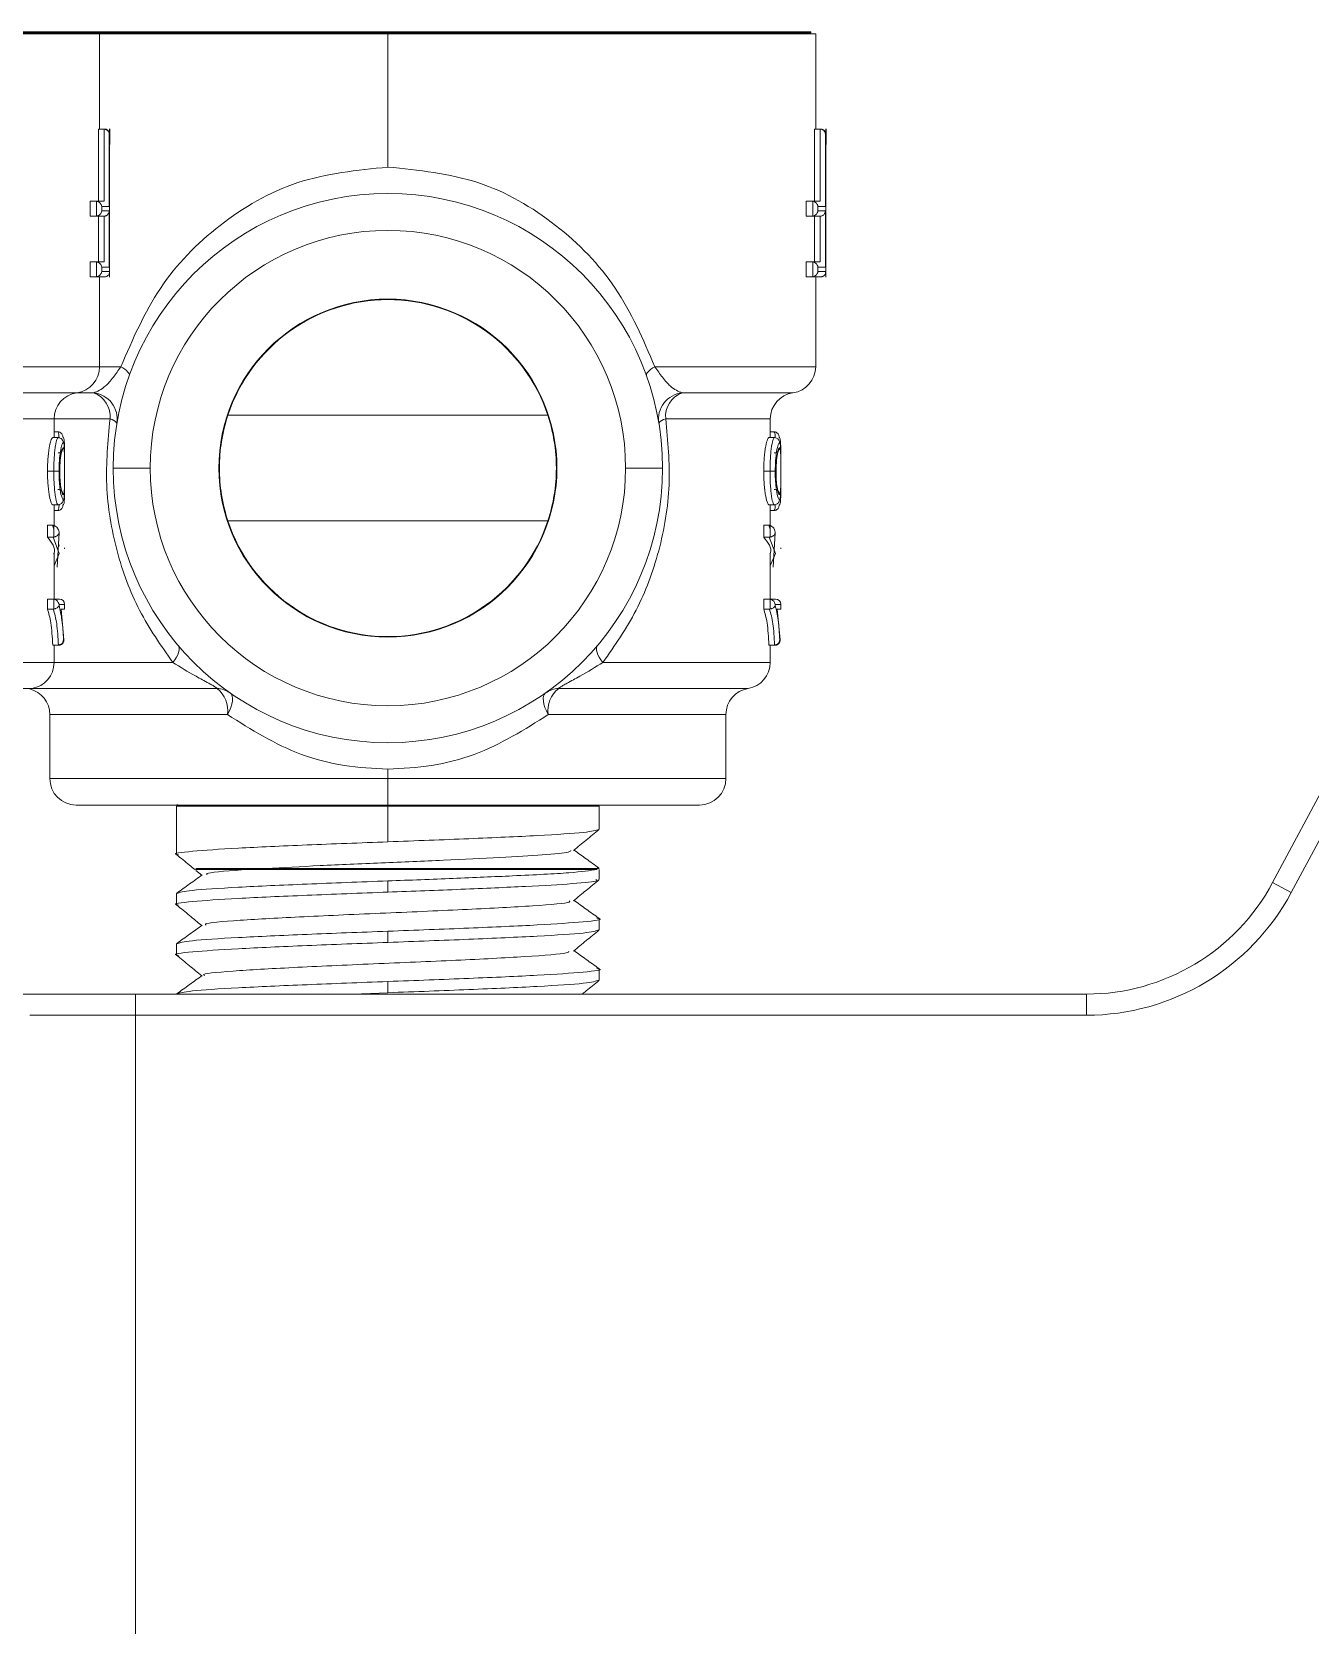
# Model space of a CAD drawing. Header units: centimetres. Extents: x -13594 to 4017, y -3206 to 1780.
# Drawn here: x 1032.8 to 1074.8, y -2900.1 to -2847.7 of the extents above; entities that cross this region are included whole.
import ezdxf

# ---------------------------------------------------------------- set-up
doc = ezdxf.new("R2010")
doc.units = ezdxf.units.CM

msp = doc.modelspace()

# ---------------------------------------------------------------- linework, layer by layer
at = {"color": 7, "linetype": 'Continuous', "lineweight": 0}
for p, q in [((1020.985, -2847.753), (1035.048, -2847.753)), ((1034.888, -2847.684), (1027.937, -2847.684)), ((1027.937, -2847.719), (1034.888, -2847.719)), ((1033.694, -2847.719), (1033.694, -2847.753)), ((1037.576, -2847.684), (1034.888, -2847.684)), ((1034.888, -2847.684), (1034.888, -2847.719)), ((1034.888, -2847.719), (1037.576, -2847.719)), ((1035.048, -2850.878), (1035.048, -2847.753)), ((1035.048, -2847.753), (1044.528, -2847.753)), ((1037.576, -2847.684), (1037.576, -2847.719)), ((1051.479, -2847.684), (1037.576, -2847.684)), ((1037.576, -2847.719), (1051.479, -2847.719)), ((1044.528, -2847.753), (1044.528, -2847.719)), ((1044.528, -2847.753), (1044.528, -2852.129)), ((1044.528, -2847.753), (1058.591, -2847.753)), ((1051.479, -2847.684), (1051.479, -2847.719)), ((1058.431, -2847.684), (1051.479, -2847.684)), ((1051.479, -2847.719), (1058.431, -2847.719)), ((1055.362, -2847.753), (1055.362, -2847.719)), ((1058.431, -2847.684), (1058.431, -2847.719)), ((1058.591, -2850.878), (1058.591, -2847.753)), ((1035.013, -2850.878), (1035.013, -2853.247)), ((1035.187, -2850.878), (1035.013, -2850.878)), ((1035.187, -2850.878), (1035.211, -2850.878)), ((1035.198, -2853.247), (1035.198, -2850.879)), ((1035.216, -2850.878), (1035.22, -2850.878)), ((1035.377, -2855.744), (1035.377, -2850.874)), ((1035.389, -2851.382), (1035.389, -2850.874)), ((1058.556, -2850.878), (1058.556, -2853.247)), ((1058.73, -2850.878), (1058.556, -2850.878)), ((1058.73, -2850.878), (1058.754, -2850.878)), ((1058.741, -2853.247), (1058.741, -2850.879)), ((1058.758, -2850.878), (1058.762, -2850.878)), ((1058.919, -2855.744), (1058.919, -2850.874)), ((1058.932, -2851.382), (1058.932, -2850.874)), ((1035.371, -2851.052), (1035.371, -2853.42)), ((1035.376, -2851.052), (1035.371, -2851.052)), ((1035.376, -2855.566), (1035.376, -2851.052)), ((1058.914, -2851.052), (1058.914, -2853.42)), ((1058.919, -2851.052), (1058.914, -2851.052)), ((1058.919, -2855.566), (1058.919, -2851.052)), ((1034.74, -2853.247), (1034.74, -2853.745)), ((1034.917, -2853.247), (1034.74, -2853.247)), ((1034.917, -2853.247), (1035.187, -2853.247)), ((1034.953, -2853.742), (1034.953, -2853.25)), ((1035.123, -2853.42), (1035.123, -2853.572)), ((1035.371, -2853.42), (1035.123, -2853.42)), ((1035.123, -2853.572), (1035.371, -2853.572)), ((1035.371, -2853.572), (1035.371, -2855.415)), ((1058.283, -2853.247), (1058.283, -2853.745)), ((1058.46, -2853.247), (1058.283, -2853.247)), ((1058.46, -2853.247), (1058.73, -2853.247)), ((1058.495, -2853.742), (1058.495, -2853.25)), ((1058.666, -2853.42), (1058.666, -2853.572)), ((1058.914, -2853.42), (1058.666, -2853.42)), ((1058.666, -2853.572), (1058.914, -2853.572)), ((1058.914, -2853.572), (1058.914, -2855.415)), ((1034.917, -2853.745), (1034.74, -2853.745)), ((1035.187, -2853.745), (1034.917, -2853.745)), ((1035.013, -2853.745), (1035.013, -2855.241)), ((1035.198, -2855.242), (1035.198, -2853.745)), ((1058.46, -2853.745), (1058.283, -2853.745)), ((1058.73, -2853.745), (1058.46, -2853.745)), ((1058.556, -2853.745), (1058.556, -2855.241)), ((1058.741, -2855.242), (1058.741, -2853.745)), ((1034.74, -2855.241), (1034.74, -2855.74)), ((1034.917, -2855.241), (1034.74, -2855.241)), ((1034.917, -2855.241), (1035.187, -2855.241)), ((1034.953, -2855.736), (1034.953, -2855.245)), ((1035.123, -2855.415), (1035.123, -2855.566)), ((1035.371, -2855.415), (1035.123, -2855.415)), ((1035.123, -2855.566), (1035.376, -2855.566)), ((1058.283, -2855.241), (1058.283, -2855.74)), ((1058.46, -2855.241), (1058.283, -2855.241)), ((1058.46, -2855.241), (1058.73, -2855.241)), ((1058.495, -2855.736), (1058.495, -2855.245)), ((1058.914, -2855.415), (1058.666, -2855.415)), ((1058.666, -2855.415), (1058.666, -2855.566)), ((1058.666, -2855.566), (1058.919, -2855.566)), ((1034.917, -2855.74), (1034.74, -2855.74)), ((1035.211, -2855.74), (1034.917, -2855.74)), ((1035.048, -2858.691), (1035.048, -2855.74)), ((1035.21, -2855.744), (1035.21, -2855.74)), ((1058.46, -2855.74), (1058.283, -2855.74)), ((1058.754, -2855.74), (1058.46, -2855.74)), ((1058.591, -2858.691), (1058.591, -2855.74)), ((1058.752, -2855.744), (1058.752, -2855.74)), ((1044.528, -2856.486), (1044.528, -2856.469)), ((1029.761, -2858.691), (1035.048, -2858.691)), ((1035.048, -2858.691), (1035.752, -2858.691)), ((1053.304, -2858.691), (1058.591, -2858.691)), ((1030.661, -2859.551), (1034.302, -2859.551)), ((1034.302, -2859.551), (1034.852, -2859.551)), ((1054.203, -2859.551), (1057.844, -2859.551)), ((1033.555, -2860.41), (1030.118, -2860.41)), ((1033.555, -2861.021), (1033.555, -2860.41)), ((1035.395, -2860.41), (1033.555, -2860.41)), ((1049.787, -2860.289), (1039.269, -2860.289)), ((1057.098, -2860.41), (1053.661, -2860.41)), ((1057.098, -2861.021), (1057.098, -2860.41)), ((1033.673, -2860.832), (1033.555, -2860.832)), ((1057.215, -2860.832), (1057.098, -2860.832)), ((1033.686, -2861.021), (1033.512, -2861.021)), ((1057.228, -2861.021), (1057.054, -2861.021)), ((1033.902, -2862.283), (1033.902, -2861.913)), ((1057.445, -2862.283), (1057.445, -2861.913)), ((1033.547, -2862.131), (1033.339, -2862.131)), ((1033.902, -2862.19), (1033.902, -2862.444)), ((1036.715, -2862.025), (1035.5, -2862.025)), ((1052.341, -2862.025), (1053.556, -2862.025)), ((1057.089, -2862.131), (1056.882, -2862.131)), ((1057.445, -2862.19), (1057.445, -2862.444)), ((1033.684, -2863.231), (1033.51, -2863.231)), ((1033.555, -2863.913), (1033.555, -2863.231)), ((1033.674, -2863.42), (1033.555, -2863.42)), ((1057.227, -2863.231), (1057.053, -2863.231)), ((1057.098, -2863.913), (1057.098, -2863.231)), ((1057.217, -2863.42), (1057.098, -2863.42)), ((1033.339, -2864.294), (1033.339, -2863.906)), ((1033.508, -2863.906), (1033.339, -2863.906)), ((1033.508, -2863.906), (1033.547, -2864.03)), ((1033.547, -2864.292), (1033.547, -2863.91)), ((1039.269, -2863.761), (1049.787, -2863.761)), ((1056.882, -2864.294), (1056.882, -2863.906)), ((1057.051, -2863.906), (1056.882, -2863.906)), ((1057.051, -2863.906), (1057.089, -2864.03)), ((1057.089, -2864.292), (1057.089, -2863.91)), ((1033.523, -2864.294), (1033.339, -2864.294)), ((1033.728, -2864.829), (1033.523, -2864.294)), ((1033.718, -2864.157), (1033.653, -2865.287)), ((1033.697, -2864.511), (1033.721, -2864.588)), ((1033.718, -2864.127), (1033.718, -2864.157)), ((1057.066, -2864.294), (1056.882, -2864.294)), ((1057.271, -2864.829), (1057.066, -2864.294)), ((1057.261, -2864.157), (1057.195, -2865.287)), ((1057.261, -2864.127), (1057.261, -2864.157)), ((1033.555, -2865.234), (1033.728, -2864.829)), ((1033.555, -2866.331), (1033.555, -2864.858)), ((1033.902, -2864.679), (1033.902, -2864.649)), ((1057.098, -2865.234), (1057.271, -2864.829)), ((1057.098, -2866.331), (1057.098, -2864.858)), ((1057.445, -2864.679), (1057.445, -2864.649)), ((1033.339, -2866.658), (1033.339, -2866.331)), ((1033.516, -2866.331), (1033.339, -2866.331)), ((1033.528, -2866.658), (1033.339, -2866.658)), ((1033.516, -2866.331), (1033.729, -2866.331)), ((1033.547, -2866.657), (1033.547, -2866.333)), ((1033.718, -2866.504), (1033.718, -2866.546)), ((1033.902, -2866.504), (1033.718, -2866.504)), ((1033.878, -2867.672), (1033.785, -2866.662)), ((1033.785, -2866.662), (1033.902, -2866.662)), ((1033.902, -2866.662), (1033.902, -2866.504)), ((1056.882, -2866.658), (1056.882, -2866.331)), ((1057.058, -2866.331), (1056.882, -2866.331)), ((1057.071, -2866.658), (1056.882, -2866.658)), ((1057.058, -2866.331), (1057.271, -2866.331)), ((1057.089, -2866.657), (1057.089, -2866.333)), ((1057.261, -2866.504), (1057.261, -2866.546)), ((1057.445, -2866.504), (1057.261, -2866.504)), ((1057.421, -2867.672), (1057.328, -2866.662)), ((1057.328, -2866.662), (1057.445, -2866.662)), ((1057.445, -2866.662), (1057.445, -2866.504)), ((1033.866, -2867.672), (1033.878, -2867.672)), ((1044.528, -2867.581), (1044.528, -2867.563)), ((1057.408, -2867.672), (1057.421, -2867.672)), ((1033.685, -2867.846), (1033.511, -2867.846)), ((1033.555, -2868.414), (1033.555, -2867.846)), ((1033.719, -2867.846), (1033.685, -2867.846)), ((1057.228, -2867.846), (1057.053, -2867.846)), ((1057.098, -2868.414), (1057.098, -2867.846)), ((1057.262, -2867.846), (1057.228, -2867.846)), ((1028.054, -2868.414), (1033.555, -2868.414)), ((1033.555, -2868.414), (1037.459, -2868.414)), ((1051.597, -2868.414), (1057.098, -2868.414)), ((1026.601, -2869.271), (1032.826, -2869.271)), ((1032.826, -2869.271), (1038.912, -2869.271)), ((1050.143, -2869.271), (1056.369, -2869.271)), ((1033.416, -2870.128), (1033.416, -2872.234)), ((1039.258, -2870.128), (1033.416, -2870.128)), ((1055.639, -2870.128), (1049.797, -2870.128)), ((1055.639, -2872.234), (1055.639, -2870.128)), ((1044.528, -2871.921), (1044.528, -2872.234)), ((1033.416, -2872.234), (1044.528, -2872.234)), ((1044.528, -2873.102), (1044.528, -2872.234)), ((1044.528, -2872.234), (1055.639, -2872.234)), ((1073.611, -2875.652), (1075.504, -2872.117)), ((1044.528, -2873.102), (1034.284, -2873.102)), ((1037.583, -2873.136), (1037.583, -2874.357)), ((1037.583, -2873.136), (1044.528, -2873.136)), ((1037.59, -2873.083), (1037.655, -2873.136)), ((1054.771, -2873.102), (1044.528, -2873.102)), ((1044.528, -2873.136), (1044.528, -2874.312)), ((1044.528, -2873.136), (1051.473, -2873.136)), ((1051.473, -2873.899), (1051.473, -2873.136)), ((1075.554, -2873.496), (1074.223, -2875.98)), ((1037.583, -2874.357), (1037.583, -2874.725)), ((1038.219, -2875.252), (1038.409, -2875.409)), ((1044.528, -2875.597), (1044.528, -2875.965)), ((1051.407, -2875.17), (1051.473, -2875.185)), ((1051.473, -2875.552), (1051.473, -2875.22)), ((1037.583, -2876.011), (1037.583, -2876.379)), ((1074.223, -2875.98), (1073.611, -2875.652)), ((1051.473, -2877.206), (1051.473, -2876.838)), ((1037.583, -2877.664), (1037.583, -2878.032)), ((1044.528, -2877.251), (1044.528, -2877.619)), ((1051.473, -2878.859), (1051.473, -2878.491)), ((1044.528, -2878.904), (1044.528, -2879.272)), ((1032.062, -2879.317), (1036.229, -2879.317)), ((1036.229, -2880.012), (1036.229, -2879.317)), ((1036.229, -2879.317), (1067.489, -2879.317)), ((1043.375, -2879.317), (1044.528, -2879.272)), ((1067.489, -2880.012), (1067.489, -2879.317)), ((1036.229, -2880.012), (1032.756, -2880.012)), ((1036.229, -2880.012), (1036.229, -2905.567)), ((1067.489, -2880.012), (1036.229, -2880.012))]:
    msp.add_line(p, q, dxfattribs=at)
at = {"color": 7, "linetype": 'Continuous', "lineweight": 0, "flags": 128}
for points in [[(1035.752, -2858.691), (1035.82, -2858.734), (1035.881, -2858.776), (1035.932, -2858.816), (1035.973, -2858.855), (1036.003, -2858.892), (1036.022, -2858.926), (1036.031, -2858.957), (1036.027, -2858.984)], [(1053.304, -2858.691), (1053.235, -2858.734), (1053.175, -2858.776), (1053.124, -2858.816), (1053.083, -2858.855), (1053.053, -2858.892), (1053.033, -2858.926), (1053.025, -2858.957), (1053.028, -2858.984)], [(1037.459, -2868.414), (1037.524, -2868.327), (1037.579, -2868.241), (1037.622, -2868.159), (1037.651, -2868.083), (1037.667, -2868.012), (1037.67, -2867.95), (1037.658, -2867.897), (1037.633, -2867.854)], [(1051.422, -2867.854), (1051.397, -2867.897), (1051.386, -2867.95), (1051.388, -2868.012), (1051.404, -2868.083), (1051.434, -2868.159), (1051.477, -2868.241), (1051.531, -2868.327), (1051.597, -2868.414)], [(1039.345, -2869.417), (1039.385, -2869.459), (1039.41, -2869.518), (1039.421, -2869.593), (1039.417, -2869.682), (1039.398, -2869.783), (1039.365, -2869.893), (1039.318, -2870.009), (1039.258, -2870.128)], [(1049.711, -2869.417), (1049.671, -2869.459), (1049.645, -2869.518), (1049.635, -2869.593), (1049.639, -2869.682), (1049.658, -2869.783), (1049.691, -2869.893), (1049.738, -2870.009), (1049.797, -2870.128)]]:
    msp.add_lwpolyline(points, dxfattribs=at)
at = {"color": 7, "linetype": 'Continuous', "lineweight": 0}
for centre, radius, start, end in [((1044.528, -2862.025), 9.028, 0, 180), ((1044.528, -2862.025), 7.813, 0, 180), ((1044.528, -2862.025), 5.556, 0, 180), ((1044.528, -2862.025), 5.538, 18.2691, 161.7309), ((1034.18, -2858.691), 0.868, 278.0478, 0), ((1057.723, -2858.691), 0.868, 278.0478, 0), ((1034.423, -2860.41), 0.868, 98.0478, 180), ((1034.765, -2860.413), 0.866, 350.7563, 84.24), ((1034.575, -2860.327), 0.824, 354.1909, 70.3183), ((1054.29, -2860.413), 0.866, 95.76, 189.2437), ((1054.481, -2860.327), 0.824, 109.6817, 185.8091), ((1057.966, -2860.41), 0.868, 98.0478, 180), ((1035.361, -2860.716), 0.307, 32.1942, 83.6021), ((1044.528, -2862.025), 5.538, 161.7309, 180), ((1044.528, -2862.025), 5.538, 0, 18.2691), ((1053.695, -2860.716), 0.307, 96.3979, 147.8058), ((1044.528, -2862.025), 9.028, 180, 0), ((1044.528, -2862.025), 7.813, 180, 0), ((1044.528, -2862.025), 5.556, 180, 0), ((1044.528, -2862.025), 5.538, 180, 198.2691), ((1044.528, -2862.025), 5.538, 341.7309, 0), ((1044.528, -2862.025), 5.538, 198.2691, 341.7309), ((1033.729, -2866.504), 0.174, 0, 90), ((1057.271, -2866.504), 0.174, 0, 90), ((1032.687, -2868.414), 0.868, 279.2069, 0), ((1056.23, -2868.414), 0.868, 279.2069, 0), ((1032.548, -2870.128), 0.868, 0, 76.1135), ((1038.879, -2870.084), 0.813, 55.0364, 87.6276), ((1038.352, -2869.995), 0.916, 351.6743, 52.2805), ((1050.177, -2870.084), 0.813, 92.3724, 124.9636), ((1050.704, -2869.995), 0.916, 127.7195, 188.3257), ((1056.508, -2870.128), 0.868, 99.2069, 180), ((1034.284, -2872.234), 0.868, 180, 270), ((1054.771, -2872.234), 0.868, 270, 0), ((1067.489, -2872.373), 6.945, 270, 331.8214), ((1067.489, -2872.373), 7.639, 270, 331.8214)]:
    msp.add_arc(centre, radius, start, end, dxfattribs=at)
for points, knots in [([(1035.198, -2850.879), (1035.196, -2850.879), (1035.192, -2850.879), (1035.189, -2850.878), (1035.187, -2850.878)], [0, 0, 0, 0, 0.56, 1, 1, 1, 1]), ([(1035.198, -2850.879), (1035.209, -2850.88), (1035.233, -2850.883), (1035.268, -2850.897), (1035.3, -2850.917), (1035.331, -2850.947), (1035.361, -2850.992), (1035.368, -2851.03), (1035.371, -2851.052)], [0, 0, 0, 0, 0.107543, 0.224836, 0.35505, 0.500546, 0.703894, 1, 1, 1, 1]), ([(1035.211, -2850.878), (1035.223, -2850.879), (1035.248, -2850.881), (1035.283, -2850.894), (1035.316, -2850.913), (1035.346, -2850.943), (1035.372, -2850.99), (1035.375, -2851.029), (1035.376, -2851.052)], [0, 0, 0, 0, 0.108647, 0.225996, 0.355811, 0.50089, 0.703874, 1, 1, 1, 1]), ([(1058.741, -2850.879), (1058.739, -2850.879), (1058.735, -2850.879), (1058.731, -2850.878), (1058.73, -2850.878)], [0, 0, 0, 0, 0.56, 1, 1, 1, 1]), ([(1058.741, -2850.879), (1058.752, -2850.88), (1058.776, -2850.883), (1058.81, -2850.897), (1058.843, -2850.917), (1058.874, -2850.947), (1058.904, -2850.992), (1058.91, -2851.03), (1058.914, -2851.052)], [0, 0, 0, 0, 0.107543, 0.224836, 0.35505, 0.500546, 0.703894, 1, 1, 1, 1]), ([(1058.754, -2850.878), (1058.766, -2850.879), (1058.79, -2850.881), (1058.826, -2850.894), (1058.858, -2850.913), (1058.888, -2850.943), (1058.915, -2850.99), (1058.918, -2851.029), (1058.919, -2851.052)], [0, 0, 0, 0, 0.108647, 0.225996, 0.355811, 0.50089, 0.703874, 1, 1, 1, 1]), ([(1035.752, -2858.691), (1036.137, -2857.799), (1036.908, -2856.012), (1038.917, -2853.959), (1041.486, -2852.441), (1043.515, -2852.233), (1044.528, -2852.129)], [0, 0, 0, 0, 0.249988, 0.500272, 0.750508, 1, 1, 1, 1]), ([(1044.528, -2852.129), (1045.54, -2852.232), (1047.568, -2852.44), (1050.135, -2853.957), (1052.145, -2856.009), (1052.918, -2857.796), (1053.304, -2858.691)], [0, 0, 0, 0, 0.249286, 0.499382, 0.749414, 1, 1, 1, 1]), ([(1034.953, -2853.25), (1034.946, -2853.249), (1034.934, -2853.247), (1034.922, -2853.247), (1034.917, -2853.247)], [0, 0, 0, 0, 0.559999, 1, 1, 1, 1]), ([(1035.123, -2853.42), (1035.117, -2853.4), (1035.106, -2853.365), (1035.07, -2853.314), (1035.028, -2853.28), (1034.985, -2853.258), (1034.963, -2853.253), (1034.953, -2853.25)], [0, 0, 0, 0, 0.295371, 0.499597, 0.774806, 0.892854, 1, 1, 1, 1]), ([(1035.123, -2853.572), (1035.117, -2853.593), (1035.107, -2853.628), (1035.07, -2853.678), (1035.028, -2853.713), (1034.985, -2853.734), (1034.963, -2853.739), (1034.953, -2853.742)], [0, 0, 0, 0, 0.295457, 0.499599, 0.775107, 0.893066, 1, 1, 1, 1]), ([(1035.187, -2853.247), (1035.189, -2853.247), (1035.193, -2853.247), (1035.196, -2853.247), (1035.198, -2853.247)], [0, 0, 0, 0, 0.56, 1, 1, 1, 1]), ([(1035.371, -2853.572), (1035.368, -2853.594), (1035.361, -2853.632), (1035.331, -2853.677), (1035.3, -2853.707), (1035.268, -2853.727), (1035.233, -2853.741), (1035.209, -2853.744), (1035.198, -2853.745)], [0, 0, 0, 0, 0.295986, 0.499482, 0.644676, 0.774811, 0.892205, 1, 1, 1, 1]), ([(1058.495, -2853.25), (1058.489, -2853.249), (1058.477, -2853.247), (1058.465, -2853.247), (1058.46, -2853.247)], [0, 0, 0, 0, 0.559999, 1, 1, 1, 1]), ([(1058.666, -2853.42), (1058.66, -2853.4), (1058.649, -2853.365), (1058.612, -2853.314), (1058.571, -2853.28), (1058.527, -2853.258), (1058.506, -2853.253), (1058.495, -2853.25)], [0, 0, 0, 0, 0.295371, 0.499597, 0.774806, 0.892854, 1, 1, 1, 1]), ([(1058.666, -2853.572), (1058.66, -2853.593), (1058.649, -2853.628), (1058.612, -2853.678), (1058.571, -2853.713), (1058.527, -2853.734), (1058.506, -2853.739), (1058.495, -2853.742)], [0, 0, 0, 0, 0.295457, 0.499599, 0.775107, 0.893066, 1, 1, 1, 1]), ([(1058.73, -2853.247), (1058.732, -2853.247), (1058.735, -2853.247), (1058.739, -2853.247), (1058.741, -2853.247)], [0, 0, 0, 0, 0.56, 1, 1, 1, 1]), ([(1058.914, -2853.572), (1058.91, -2853.594), (1058.904, -2853.632), (1058.874, -2853.677), (1058.843, -2853.707), (1058.811, -2853.727), (1058.776, -2853.741), (1058.752, -2853.744), (1058.741, -2853.745)], [0, 0, 0, 0, 0.295986, 0.499482, 0.644676, 0.774811, 0.892205, 1, 1, 1, 1]), ([(1034.917, -2853.745), (1034.924, -2853.745), (1034.936, -2853.745), (1034.947, -2853.743), (1034.953, -2853.742)], [0, 0, 0, 0, 0.560001, 1, 1, 1, 1]), ([(1035.198, -2853.745), (1035.196, -2853.745), (1035.192, -2853.745), (1035.189, -2853.745), (1035.187, -2853.745)], [0, 0, 0, 0, 0.56, 1, 1, 1, 1]), ([(1058.46, -2853.745), (1058.467, -2853.745), (1058.479, -2853.745), (1058.49, -2853.743), (1058.495, -2853.742)], [0, 0, 0, 0, 0.560001, 1, 1, 1, 1]), ([(1058.741, -2853.745), (1058.739, -2853.745), (1058.735, -2853.745), (1058.731, -2853.745), (1058.73, -2853.745)], [0, 0, 0, 0, 0.56, 1, 1, 1, 1]), ([(1034.953, -2855.245), (1034.946, -2855.244), (1034.934, -2855.242), (1034.922, -2855.241), (1034.917, -2855.241)], [0, 0, 0, 0, 0.559999, 1, 1, 1, 1]), ([(1034.953, -2855.245), (1034.963, -2855.247), (1034.985, -2855.253), (1035.028, -2855.274), (1035.07, -2855.308), (1035.107, -2855.359), (1035.117, -2855.394), (1035.123, -2855.415)], [0, 0, 0, 0, 0.1069216, 0.2248747, 0.5003909, 0.704501, 1, 1, 1, 1]), ([(1034.953, -2855.736), (1034.963, -2855.734), (1034.985, -2855.728), (1035.028, -2855.707), (1035.07, -2855.673), (1035.106, -2855.621), (1035.117, -2855.587), (1035.123, -2855.566)], [0, 0, 0, 0, 0.107134, 0.225175, 0.500393, 0.704588, 1, 1, 1, 1]), ([(1035.187, -2855.241), (1035.189, -2855.241), (1035.193, -2855.241), (1035.196, -2855.241), (1035.198, -2855.242)], [0, 0, 0, 0, 0.56, 1, 1, 1, 1]), ([(1035.211, -2855.74), (1035.223, -2855.739), (1035.248, -2855.738), (1035.283, -2855.725), (1035.316, -2855.705), (1035.346, -2855.675), (1035.372, -2855.629), (1035.375, -2855.59), (1035.376, -2855.566)], [0, 0, 0, 0, 0.108385, 0.225624, 0.35551, 0.50089, 0.703767, 1, 1, 1, 1]), ([(1058.495, -2855.245), (1058.489, -2855.244), (1058.477, -2855.242), (1058.465, -2855.241), (1058.46, -2855.241)], [0, 0, 0, 0, 0.559999, 1, 1, 1, 1]), ([(1058.495, -2855.245), (1058.506, -2855.247), (1058.527, -2855.253), (1058.571, -2855.274), (1058.612, -2855.308), (1058.649, -2855.359), (1058.66, -2855.394), (1058.666, -2855.415)], [0, 0, 0, 0, 0.1069216, 0.2248747, 0.5003909, 0.704501, 1, 1, 1, 1]), ([(1058.495, -2855.736), (1058.506, -2855.734), (1058.527, -2855.728), (1058.571, -2855.707), (1058.612, -2855.673), (1058.649, -2855.621), (1058.66, -2855.587), (1058.666, -2855.566)], [0, 0, 0, 0, 0.107134, 0.225175, 0.500393, 0.704588, 1, 1, 1, 1]), ([(1058.73, -2855.241), (1058.732, -2855.241), (1058.735, -2855.241), (1058.739, -2855.241), (1058.741, -2855.242)], [0, 0, 0, 0, 0.56, 1, 1, 1, 1]), ([(1058.754, -2855.74), (1058.765, -2855.739), (1058.79, -2855.738), (1058.826, -2855.725), (1058.858, -2855.705), (1058.888, -2855.675), (1058.915, -2855.629), (1058.918, -2855.59), (1058.919, -2855.566)], [0, 0, 0, 0, 0.108385, 0.225624, 0.35551, 0.50089, 0.703767, 1, 1, 1, 1]), ([(1034.917, -2855.74), (1034.924, -2855.74), (1034.936, -2855.739), (1034.947, -2855.737), (1034.953, -2855.736)], [0, 0, 0, 0, 0.5600014, 1, 1, 1, 1]), ([(1058.46, -2855.74), (1058.467, -2855.74), (1058.479, -2855.739), (1058.49, -2855.737), (1058.495, -2855.736)], [0, 0, 0, 0, 0.5600014, 1, 1, 1, 1]), ([(1034.852, -2859.551), (1034.979, -2859.502), (1035.175, -2859.427), (1035.48, -2859.083), (1035.667, -2858.813), (1035.752, -2858.691)], [0, 0, 0, 0, 0.499799, 0.773617, 1, 1, 1, 1]), ([(1053.304, -2858.691), (1053.389, -2858.813), (1053.576, -2859.083), (1053.881, -2859.427), (1054.077, -2859.502), (1054.203, -2859.551)], [0, 0, 0, 0, 0.226549, 0.500623, 1, 1, 1, 1]), ([(1037.459, -2868.414), (1037.071, -2867.859), (1036.295, -2866.749), (1035.568, -2864.772), (1035.188, -2862.598), (1035.327, -2861.134), (1035.395, -2860.41)], [0, 0, 0, 0, 0.2496492, 0.4998888, 0.7528578, 1, 1, 1, 1]), ([(1053.661, -2860.41), (1053.729, -2861.133), (1053.867, -2862.596), (1053.489, -2864.769), (1052.762, -2866.746), (1051.985, -2867.858), (1051.597, -2868.414)], [0, 0, 0, 0, 0.246903, 0.499607, 0.749783, 1, 1, 1, 1]), ([(1033.718, -2861.025), (1033.718, -2861.018), (1033.715, -2860.924), (1033.703, -2860.857), (1033.682, -2860.84), (1033.673, -2860.832)], [0, 0, 0, 0, 0.0424023, 0.5349592, 1, 1, 1, 1]), ([(1033.673, -2860.832), (1033.688, -2860.833), (1033.722, -2860.835), (1033.766, -2860.856), (1033.802, -2860.887), (1033.826, -2860.921), (1033.842, -2860.961), (1033.845, -2860.99), (1033.846, -2861.005)], [0, 0, 0, 0, 0.15912, 0.385664, 0.524485, 0.676706, 0.837345, 1, 1, 1, 1]), ([(1057.261, -2861.025), (1057.261, -2861.018), (1057.258, -2860.924), (1057.245, -2860.857), (1057.225, -2860.84), (1057.215, -2860.832)], [0, 0, 0, 0, 0.042402, 0.534959, 1, 1, 1, 1]), ([(1057.216, -2860.832), (1057.23, -2860.833), (1057.265, -2860.835), (1057.309, -2860.856), (1057.344, -2860.887), (1057.368, -2860.921), (1057.385, -2860.961), (1057.387, -2860.99), (1057.388, -2861.005)], [0, 0, 0, 0, 0.15912, 0.385664, 0.524485, 0.676706, 0.837345, 1, 1, 1, 1]), ([(1033.339, -2862.131), (1033.34, -2862.051), (1033.342, -2861.893), (1033.356, -2861.667), (1033.379, -2861.467), (1033.415, -2861.246), (1033.467, -2861.052), (1033.497, -2861.031), (1033.512, -2861.021)], [0, 0, 0, 0, 0.12517, 0.250636, 0.37269, 0.500517, 0.749527, 1, 1, 1, 1]), ([(1033.547, -2862.131), (1033.547, -2862.053), (1033.549, -2861.892), (1033.56, -2861.659), (1033.578, -2861.453), (1033.608, -2861.233), (1033.648, -2861.05), (1033.674, -2861.03), (1033.686, -2861.021)], [0, 0, 0, 0, 0.1235389, 0.2546291, 0.3849028, 0.5119757, 0.7611228, 1, 1, 1, 1]), ([(1033.859, -2861.195), (1033.858, -2861.18), (1033.856, -2861.15), (1033.839, -2861.11), (1033.815, -2861.076), (1033.779, -2861.046), (1033.735, -2861.025), (1033.7, -2861.022), (1033.686, -2861.021)], [0, 0, 0, 0, 0.1635433, 0.324905, 0.4775745, 0.616521, 0.8424225, 1, 1, 1, 1]), ([(1033.859, -2861.352), (1033.858, -2861.367), (1033.856, -2861.396), (1033.839, -2861.437), (1033.815, -2861.47), (1033.78, -2861.501), (1033.736, -2861.522), (1033.701, -2861.525), (1033.686, -2861.526)], [0, 0, 0, 0, 0.1622, 0.322447, 0.474412, 0.613149, 0.840028, 1, 1, 1, 1]), ([(1033.859, -2861.195), (1033.845, -2861.205), (1033.816, -2861.225), (1033.764, -2861.447), (1033.724, -2861.767), (1033.72, -2862.009), (1033.718, -2862.13)], [0, 0, 0, 0, 0.28021, 0.559393, 0.779634, 1, 1, 1, 1]), ([(1033.744, -2862.128), (1033.748, -2862.001), (1033.755, -2861.746), (1033.808, -2861.42), (1033.84, -2861.378), (1033.859, -2861.352)], [0, 0, 0, 0, 0.27921, 0.560362, 1, 1, 1, 1]), ([(1033.846, -2861.005), (1033.858, -2861.014), (1033.877, -2861.026), (1033.891, -2861.132), (1033.897, -2861.254), (1033.901, -2861.416), (1033.902, -2861.546), (1033.902, -2861.626), (1033.902, -2861.664), (1033.902, -2861.8), (1033.902, -2861.926), (1033.902, -2862.027)], [0, 0, 0, 0, 0.248201, 0.374718, 0.497622, 0.621035, 0.747751, 0.750057, 0.767744, 0.81645, 1, 1, 1, 1]), ([(1033.902, -2862.027), (1033.902, -2861.802), (1033.901, -2861.523), (1033.891, -2861.305), (1033.883, -2861.237), (1033.873, -2861.2), (1033.864, -2861.196), (1033.859, -2861.195)], [0, 0, 0, 0, 0.500673, 0.623829, 0.750238, 0.874331, 1, 1, 1, 1]), ([(1033.859, -2861.352), (1033.868, -2861.362), (1033.887, -2861.38), (1033.898, -2861.565), (1033.902, -2861.825), (1033.902, -2862.024), (1033.902, -2862.123)], [0, 0, 0, 0, 0.280523, 0.559901, 0.780257, 1, 1, 1, 1]), ([(1056.882, -2862.131), (1056.883, -2862.051), (1056.884, -2861.893), (1056.899, -2861.667), (1056.921, -2861.467), (1056.958, -2861.246), (1057.009, -2861.052), (1057.039, -2861.031), (1057.054, -2861.021)], [0, 0, 0, 0, 0.12517, 0.250636, 0.37269, 0.500517, 0.749527, 1, 1, 1, 1]), ([(1057.089, -2862.131), (1057.09, -2862.053), (1057.091, -2861.892), (1057.102, -2861.659), (1057.12, -2861.453), (1057.15, -2861.233), (1057.19, -2861.05), (1057.216, -2861.03), (1057.229, -2861.021)], [0, 0, 0, 0, 0.1235389, 0.2546291, 0.3849028, 0.5119757, 0.7611228, 1, 1, 1, 1]), ([(1057.402, -2861.195), (1057.401, -2861.18), (1057.398, -2861.15), (1057.381, -2861.11), (1057.357, -2861.076), (1057.322, -2861.046), (1057.278, -2861.025), (1057.243, -2861.022), (1057.229, -2861.021)], [0, 0, 0, 0, 0.163543, 0.324905, 0.477575, 0.616521, 0.842422, 1, 1, 1, 1]), ([(1057.402, -2861.352), (1057.401, -2861.367), (1057.398, -2861.396), (1057.382, -2861.437), (1057.358, -2861.47), (1057.323, -2861.501), (1057.278, -2861.522), (1057.244, -2861.525), (1057.229, -2861.526)], [0, 0, 0, 0, 0.1622, 0.322447, 0.474412, 0.613149, 0.840028, 1, 1, 1, 1]), ([(1057.402, -2861.195), (1057.387, -2861.205), (1057.359, -2861.225), (1057.307, -2861.447), (1057.267, -2861.767), (1057.263, -2862.009), (1057.261, -2862.13)], [0, 0, 0, 0, 0.28021, 0.559393, 0.779634, 1, 1, 1, 1]), ([(1057.287, -2862.128), (1057.29, -2862.001), (1057.298, -2861.746), (1057.351, -2861.42), (1057.382, -2861.378), (1057.402, -2861.352)], [0, 0, 0, 0, 0.27921, 0.560362, 1, 1, 1, 1]), ([(1057.388, -2861.005), (1057.401, -2861.014), (1057.419, -2861.026), (1057.433, -2861.132), (1057.44, -2861.254), (1057.443, -2861.416), (1057.444, -2861.546), (1057.445, -2861.626), (1057.445, -2861.664), (1057.445, -2861.8), (1057.445, -2861.926), (1057.445, -2862.027)], [0, 0, 0, 0, 0.248201, 0.374718, 0.497622, 0.621035, 0.747751, 0.750057, 0.767744, 0.81645, 1, 1, 1, 1]), ([(1057.445, -2862.027), (1057.445, -2861.802), (1057.444, -2861.523), (1057.434, -2861.305), (1057.426, -2861.237), (1057.415, -2861.2), (1057.406, -2861.196), (1057.402, -2861.195)], [0, 0, 0, 0, 0.500673, 0.623829, 0.750238, 0.874331, 1, 1, 1, 1]), ([(1057.402, -2861.352), (1057.411, -2861.362), (1057.429, -2861.38), (1057.44, -2861.565), (1057.444, -2861.825), (1057.444, -2862.024), (1057.444, -2862.123)], [0, 0, 0, 0, 0.280523, 0.559901, 0.780257, 1, 1, 1, 1]), ([(1033.51, -2863.231), (1033.495, -2863.221), (1033.465, -2863.2), (1033.414, -2863.01), (1033.378, -2862.791), (1033.356, -2862.591), (1033.341, -2862.368), (1033.34, -2862.21), (1033.339, -2862.131)], [0, 0, 0, 0, 0.247651, 0.497085, 0.62517, 0.74789, 0.873374, 1, 1, 1, 1]), ([(1033.718, -2862.13), (1033.715, -2862.131), (1033.708, -2862.131), (1033.689, -2862.131), (1033.664, -2862.131), (1033.631, -2862.131), (1033.591, -2862.131), (1033.56, -2862.131), (1033.547, -2862.131)], [0, 0, 0, 0, 0.1653285, 0.3261684, 0.4772574, 0.6146741, 0.8400497, 1, 1, 1, 1]), ([(1033.685, -2863.231), (1033.672, -2863.221), (1033.646, -2863.202), (1033.606, -2863.02), (1033.577, -2862.8), (1033.56, -2862.595), (1033.548, -2862.366), (1033.547, -2862.208), (1033.547, -2862.131)], [0, 0, 0, 0, 0.238516, 0.488984, 0.615972, 0.746637, 0.876582, 1, 1, 1, 1]), ([(1033.718, -2862.13), (1033.718, -2862.198), (1033.72, -2862.333), (1033.731, -2862.523), (1033.749, -2862.693), (1033.778, -2862.877), (1033.82, -2863.033), (1033.845, -2863.049), (1033.857, -2863.057)], [0, 0, 0, 0, 0.125631, 0.250202, 0.371941, 0.500785, 0.749514, 1, 1, 1, 1]), ([(1033.856, -2862.899), (1033.844, -2862.889), (1033.821, -2862.868), (1033.781, -2862.682), (1033.75, -2862.425), (1033.746, -2862.227), (1033.744, -2862.128)], [0, 0, 0, 0, 0.280463, 0.560062, 0.780535, 1, 1, 1, 1]), ([(1033.902, -2862.444), (1033.902, -2862.464), (1033.902, -2862.512), (1033.902, -2862.567), (1033.902, -2862.603), (1033.902, -2862.613), (1033.902, -2862.616), (1033.902, -2862.688), (1033.901, -2862.824), (1033.898, -2862.987), (1033.892, -2863.105), (1033.88, -2863.22), (1033.861, -2863.236), (1033.847, -2863.246)], [0, 0, 0, 0, 0.042598, 0.099264, 0.114376, 0.118628, 0.119927, 0.120676, 0.270019, 0.414576, 0.544233, 0.681931, 1, 1, 1, 1]), ([(1033.902, -2862.123), (1033.902, -2862.252), (1033.901, -2862.51), (1033.894, -2862.839), (1033.87, -2862.877), (1033.856, -2862.899)], [0, 0, 0, 0, 0.279542, 0.560378, 1, 1, 1, 1]), ([(1033.857, -2863.057), (1033.868, -2863.049), (1033.888, -2863.034), (1033.901, -2862.724), (1033.902, -2862.393), (1033.902, -2862.19)], [0, 0, 0, 0, 0.28025, 0.558673, 1, 1, 1, 1]), ([(1057.053, -2863.231), (1057.038, -2863.221), (1057.008, -2863.2), (1056.957, -2863.01), (1056.921, -2862.791), (1056.899, -2862.591), (1056.884, -2862.368), (1056.883, -2862.21), (1056.882, -2862.131)], [0, 0, 0, 0, 0.247651, 0.497085, 0.62517, 0.74789, 0.873374, 1, 1, 1, 1]), ([(1057.261, -2862.13), (1057.257, -2862.131), (1057.251, -2862.131), (1057.232, -2862.131), (1057.207, -2862.131), (1057.174, -2862.131), (1057.134, -2862.131), (1057.102, -2862.131), (1057.089, -2862.131)], [0, 0, 0, 0, 0.165329, 0.326168, 0.477257, 0.614674, 0.84005, 1, 1, 1, 1]), ([(1057.227, -2863.231), (1057.215, -2863.221), (1057.189, -2863.202), (1057.149, -2863.02), (1057.12, -2862.8), (1057.102, -2862.595), (1057.091, -2862.366), (1057.09, -2862.208), (1057.089, -2862.131)], [0, 0, 0, 0, 0.238516, 0.488984, 0.615972, 0.746637, 0.876582, 1, 1, 1, 1]), ([(1057.261, -2862.13), (1057.261, -2862.198), (1057.262, -2862.333), (1057.274, -2862.523), (1057.292, -2862.693), (1057.321, -2862.877), (1057.362, -2863.033), (1057.387, -2863.049), (1057.4, -2863.057)], [0, 0, 0, 0, 0.125631, 0.250202, 0.371941, 0.500785, 0.749514, 1, 1, 1, 1]), ([(1057.399, -2862.899), (1057.387, -2862.889), (1057.364, -2862.868), (1057.324, -2862.682), (1057.293, -2862.425), (1057.289, -2862.227), (1057.287, -2862.128)], [0, 0, 0, 0, 0.280463, 0.560062, 0.780535, 1, 1, 1, 1]), ([(1057.445, -2862.444), (1057.445, -2862.464), (1057.445, -2862.512), (1057.445, -2862.567), (1057.445, -2862.603), (1057.445, -2862.613), (1057.445, -2862.616), (1057.444, -2862.688), (1057.444, -2862.824), (1057.441, -2862.987), (1057.435, -2863.105), (1057.422, -2863.22), (1057.403, -2863.236), (1057.39, -2863.246)], [0, 0, 0, 0, 0.042598, 0.099264, 0.114376, 0.118628, 0.119927, 0.120676, 0.270019, 0.414576, 0.544233, 0.681931, 1, 1, 1, 1]), ([(1057.444, -2862.123), (1057.444, -2862.252), (1057.444, -2862.51), (1057.437, -2862.839), (1057.413, -2862.877), (1057.399, -2862.899)], [0, 0, 0, 0, 0.279542, 0.560378, 1, 1, 1, 1]), ([(1057.4, -2863.057), (1057.41, -2863.049), (1057.431, -2863.034), (1057.444, -2862.724), (1057.445, -2862.393), (1057.445, -2862.19)], [0, 0, 0, 0, 0.28025, 0.558673, 1, 1, 1, 1]), ([(1033.684, -2862.726), (1033.698, -2862.727), (1033.733, -2862.729), (1033.777, -2862.751), (1033.813, -2862.782), (1033.836, -2862.815), (1033.853, -2862.855), (1033.855, -2862.885), (1033.856, -2862.899)], [0, 0, 0, 0, 0.160874, 0.388134, 0.526803, 0.678509, 0.838331, 1, 1, 1, 1]), ([(1057.226, -2862.726), (1057.241, -2862.727), (1057.276, -2862.729), (1057.32, -2862.751), (1057.355, -2862.782), (1057.379, -2862.815), (1057.396, -2862.855), (1057.398, -2862.885), (1057.399, -2862.899)], [0, 0, 0, 0, 0.160874, 0.388134, 0.526803, 0.678509, 0.838331, 1, 1, 1, 1]), ([(1033.674, -2863.42), (1033.684, -2863.412), (1033.703, -2863.396), (1033.716, -2863.33), (1033.719, -2863.236), (1033.719, -2863.226)], [0, 0, 0, 0, 0.462084, 0.944978, 1, 1, 1, 1]), ([(1033.675, -2863.42), (1033.689, -2863.419), (1033.724, -2863.416), (1033.768, -2863.395), (1033.803, -2863.365), (1033.827, -2863.331), (1033.844, -2863.291), (1033.846, -2863.261), (1033.847, -2863.246)], [0, 0, 0, 0, 0.158588, 0.384934, 0.523807, 0.676182, 0.837059, 1, 1, 1, 1]), ([(1033.857, -2863.057), (1033.856, -2863.072), (1033.854, -2863.101), (1033.837, -2863.142), (1033.813, -2863.175), (1033.778, -2863.206), (1033.734, -2863.227), (1033.699, -2863.23), (1033.685, -2863.231)], [0, 0, 0, 0, 0.162896, 0.323741, 0.476101, 0.614973, 0.841354, 1, 1, 1, 1]), ([(1057.217, -2863.42), (1057.226, -2863.412), (1057.246, -2863.396), (1057.259, -2863.33), (1057.261, -2863.236), (1057.262, -2863.226)], [0, 0, 0, 0, 0.462084, 0.944978, 1, 1, 1, 1]), ([(1057.217, -2863.42), (1057.232, -2863.419), (1057.267, -2863.416), (1057.31, -2863.395), (1057.346, -2863.365), (1057.37, -2863.331), (1057.387, -2863.291), (1057.389, -2863.261), (1057.39, -2863.246)], [0, 0, 0, 0, 0.158588, 0.384934, 0.523807, 0.676182, 0.837059, 1, 1, 1, 1]), ([(1057.4, -2863.057), (1057.399, -2863.072), (1057.397, -2863.101), (1057.38, -2863.142), (1057.356, -2863.175), (1057.32, -2863.206), (1057.276, -2863.227), (1057.242, -2863.23), (1057.227, -2863.231)], [0, 0, 0, 0, 0.162896, 0.323741, 0.476101, 0.614973, 0.841354, 1, 1, 1, 1]), ([(1033.547, -2863.91), (1033.54, -2863.909), (1033.527, -2863.907), (1033.514, -2863.906), (1033.508, -2863.906)], [0, 0, 0, 0, 0.560015, 1, 1, 1, 1]), ([(1033.718, -2864.127), (1033.712, -2864.102), (1033.703, -2864.059), (1033.668, -2863.994), (1033.627, -2863.949), (1033.58, -2863.921), (1033.557, -2863.914), (1033.547, -2863.91)], [0, 0, 0, 0, 0.296773, 0.500136, 0.782455, 0.898115, 1, 1, 1, 1]), ([(1057.089, -2863.91), (1057.082, -2863.909), (1057.069, -2863.907), (1057.057, -2863.906), (1057.051, -2863.906)], [0, 0, 0, 0, 0.560015, 1, 1, 1, 1]), ([(1057.261, -2864.127), (1057.255, -2864.102), (1057.246, -2864.059), (1057.211, -2863.994), (1057.169, -2863.949), (1057.123, -2863.921), (1057.1, -2863.914), (1057.089, -2863.91)], [0, 0, 0, 0, 0.296773, 0.500136, 0.782455, 0.898115, 1, 1, 1, 1]), ([(1033.542, -2864.858), (1033.546, -2864.848), (1033.629, -2864.66), (1033.48, -2864.472), (1033.339, -2864.294)], [0, 0, 0, 0, 0.053395, 1, 1, 1, 1]), ([(1033.523, -2864.294), (1033.528, -2864.294), (1033.535, -2864.294), (1033.543, -2864.293), (1033.547, -2864.292)], [0, 0, 0, 0, 0.560003, 1, 1, 1, 1]), ([(1033.718, -2864.157), (1033.712, -2864.174), (1033.702, -2864.203), (1033.663, -2864.245), (1033.621, -2864.271), (1033.578, -2864.287), (1033.557, -2864.29), (1033.547, -2864.292)], [0, 0, 0, 0, 0.294713, 0.50029, 0.769436, 0.888971, 1, 1, 1, 1]), ([(1057.085, -2864.858), (1057.089, -2864.848), (1057.172, -2864.66), (1057.023, -2864.472), (1056.882, -2864.294)], [0, 0, 0, 0, 0.053395, 1, 1, 1, 1]), ([(1057.066, -2864.294), (1057.07, -2864.294), (1057.078, -2864.294), (1057.086, -2864.293), (1057.089, -2864.292)], [0, 0, 0, 0, 0.560003, 1, 1, 1, 1]), ([(1057.261, -2864.157), (1057.255, -2864.174), (1057.244, -2864.203), (1057.206, -2864.245), (1057.164, -2864.271), (1057.121, -2864.287), (1057.1, -2864.29), (1057.089, -2864.292)], [0, 0, 0, 0, 0.294713, 0.50029, 0.769436, 0.888971, 1, 1, 1, 1]), ([(1033.511, -2867.846), (1033.495, -2867.584), (1033.466, -2867.088), (1033.38, -2866.796), (1033.339, -2866.658)], [0, 0, 0, 0, 0.527986, 1, 1, 1, 1]), ([(1033.547, -2866.333), (1033.541, -2866.332), (1033.531, -2866.331), (1033.52, -2866.331), (1033.516, -2866.331)], [0, 0, 0, 0, 0.56, 1, 1, 1, 1]), ([(1033.528, -2866.658), (1033.532, -2866.658), (1033.538, -2866.658), (1033.544, -2866.657), (1033.547, -2866.657)], [0, 0, 0, 0, 0.5600026, 1, 1, 1, 1]), ([(1033.696, -2867.845), (1033.683, -2867.595), (1033.658, -2867.099), (1033.571, -2866.804), (1033.528, -2866.658)], [0, 0, 0, 0, 0.5052186, 1, 1, 1, 1]), ([(1033.547, -2866.333), (1033.557, -2866.336), (1033.579, -2866.341), (1033.624, -2866.361), (1033.666, -2866.396), (1033.702, -2866.448), (1033.712, -2866.483), (1033.718, -2866.504)], [0, 0, 0, 0, 0.10701, 0.224928, 0.500614, 0.704506, 1, 1, 1, 1]), ([(1033.547, -2866.657), (1033.557, -2866.656), (1033.577, -2866.652), (1033.619, -2866.64), (1033.661, -2866.619), (1033.701, -2866.584), (1033.711, -2866.56), (1033.718, -2866.546)], [0, 0, 0, 0, 0.112998, 0.233452, 0.49976, 0.699815, 1, 1, 1, 1]), ([(1033.718, -2866.546), (1033.754, -2866.691), (1033.827, -2866.984), (1033.853, -2867.442), (1033.866, -2867.672)], [0, 0, 0, 0, 0.498687, 1, 1, 1, 1]), ([(1057.053, -2867.846), (1057.038, -2867.584), (1057.009, -2867.088), (1056.923, -2866.796), (1056.882, -2866.658)], [0, 0, 0, 0, 0.527986, 1, 1, 1, 1]), ([(1057.089, -2866.333), (1057.084, -2866.332), (1057.073, -2866.331), (1057.063, -2866.331), (1057.058, -2866.331)], [0, 0, 0, 0, 0.56, 1, 1, 1, 1]), ([(1057.071, -2866.658), (1057.075, -2866.658), (1057.081, -2866.658), (1057.087, -2866.657), (1057.089, -2866.657)], [0, 0, 0, 0, 0.5600026, 1, 1, 1, 1]), ([(1057.239, -2867.845), (1057.226, -2867.595), (1057.2, -2867.099), (1057.114, -2866.804), (1057.071, -2866.658)], [0, 0, 0, 0, 0.5052186, 1, 1, 1, 1]), ([(1057.089, -2866.333), (1057.1, -2866.336), (1057.122, -2866.341), (1057.166, -2866.361), (1057.208, -2866.396), (1057.245, -2866.448), (1057.255, -2866.483), (1057.261, -2866.504)], [0, 0, 0, 0, 0.10701, 0.224928, 0.500614, 0.704506, 1, 1, 1, 1]), ([(1057.089, -2866.657), (1057.099, -2866.656), (1057.12, -2866.652), (1057.162, -2866.64), (1057.204, -2866.619), (1057.243, -2866.584), (1057.254, -2866.56), (1057.261, -2866.546)], [0, 0, 0, 0, 0.112998, 0.233452, 0.49976, 0.699815, 1, 1, 1, 1]), ([(1057.261, -2866.546), (1057.297, -2866.691), (1057.369, -2866.984), (1057.395, -2867.442), (1057.408, -2867.672)], [0, 0, 0, 0, 0.498687, 1, 1, 1, 1]), ([(1033.696, -2867.845), (1033.707, -2867.844), (1033.729, -2867.841), (1033.761, -2867.83), (1033.792, -2867.812), (1033.823, -2867.783), (1033.855, -2867.738), (1033.862, -2867.696), (1033.866, -2867.672)], [0, 0, 0, 0, 0.1149765, 0.2360231, 0.364246, 0.5005902, 0.704991, 1, 1, 1, 1]), ([(1033.878, -2867.672), (1033.877, -2867.706), (1033.876, -2867.751), (1033.832, -2867.804), (1033.799, -2867.828), (1033.766, -2867.84), (1033.739, -2867.845), (1033.726, -2867.846), (1033.719, -2867.846)], [0, 0, 0, 0, 0.4978592, 0.6588404, 0.7924306, 0.9033359, 0.9528496, 1, 1, 1, 1]), ([(1057.239, -2867.845), (1057.25, -2867.844), (1057.272, -2867.841), (1057.304, -2867.83), (1057.334, -2867.812), (1057.366, -2867.783), (1057.398, -2867.738), (1057.404, -2867.696), (1057.408, -2867.672)], [0, 0, 0, 0, 0.114977, 0.236023, 0.364246, 0.50059, 0.704991, 1, 1, 1, 1]), ([(1057.421, -2867.672), (1057.42, -2867.706), (1057.418, -2867.751), (1057.375, -2867.804), (1057.342, -2867.828), (1057.309, -2867.84), (1057.282, -2867.845), (1057.269, -2867.846), (1057.262, -2867.846)], [0, 0, 0, 0, 0.4978592, 0.6588404, 0.7924306, 0.9033359, 0.9528496, 1, 1, 1, 1]), ([(1033.685, -2867.846), (1033.687, -2867.846), (1033.691, -2867.846), (1033.695, -2867.846), (1033.696, -2867.845)], [0, 0, 0, 0, 0.56, 1, 1, 1, 1]), ([(1057.228, -2867.846), (1057.23, -2867.846), (1057.233, -2867.846), (1057.237, -2867.846), (1057.239, -2867.845)], [0, 0, 0, 0, 0.56, 1, 1, 1, 1]), ([(1038.912, -2869.271), (1038.909, -2869.265), (1038.904, -2869.252), (1038.846, -2869.213), (1038.755, -2869.16), (1038.545, -2869.047), (1038.071, -2868.793), (1037.704, -2868.566), (1037.459, -2868.414)], [0, 0, 0, 0, 0.056575, 0.112826, 0.175994, 0.251629, 0.501351, 1, 1, 1, 1]), ([(1051.597, -2868.414), (1051.352, -2868.566), (1050.984, -2868.793), (1050.511, -2869.046), (1050.301, -2869.16), (1050.21, -2869.213), (1050.152, -2869.252), (1050.146, -2869.265), (1050.143, -2869.271)], [0, 0, 0, 0, 0.498577, 0.748051, 0.823803, 0.887053, 0.943364, 1, 1, 1, 1]), ([(1044.528, -2871.921), (1044.047, -2871.897), (1043.073, -2871.847), (1041.196, -2871.356), (1040.031, -2870.618), (1039.258, -2870.128)], [0, 0, 0, 0, 0.246865, 0.499961, 1, 1, 1, 1]), ([(1049.797, -2870.128), (1049.025, -2870.618), (1047.86, -2871.356), (1045.983, -2871.847), (1045.009, -2871.897), (1044.528, -2871.921)], [0, 0, 0, 0, 0.499847, 0.753037, 1, 1, 1, 1]), ([(1050.63, -2874.596), (1050.769, -2874.481), (1051.048, -2874.253), (1051.326, -2874.024), (1051.466, -2873.91)], [0, 0, 0, 0, 0.499978, 1, 1, 1, 1]), ([(1037.644, -2874.737), (1037.622, -2874.733), (1037.407, -2874.695), (1038.011, -2874.622), (1039.472, -2874.519), (1041.805, -2874.415), (1043.62, -2874.346), (1044.528, -2874.312)], [0, 0, 0, 0, 0.027937, 0.270952, 0.513968, 0.756984, 1, 1, 1, 1]), ([(1037.59, -2874.736), (1037.729, -2874.851), (1037.927, -2875.013), (1038.125, -2875.176), (1038.184, -2875.224)], [0, 0, 0, 0, 0.703479, 1, 1, 1, 1]), ([(1050.547, -2874.596), (1050.537, -2874.613), (1050.507, -2874.659), (1049.691, -2874.741), (1048.268, -2874.824), (1046.393, -2874.918), (1044.317, -2875.005), (1042.231, -2875.095), (1041.094, -2875.155), (1040.525, -2875.185)], [0, 0, 0, 0, 0.088675, 0.241908, 0.391871, 0.544878, 0.69571, 0.847614, 1, 1, 1, 1]), ([(1051.464, -2875.171), (1051.324, -2875.071), (1051.052, -2874.874), (1050.78, -2874.678), (1050.647, -2874.582)], [0, 0, 0, 0, 0.511733, 1, 1, 1, 1]), ([(1038.428, -2875.395), (1038.289, -2875.496), (1038.01, -2875.697), (1037.731, -2875.898), (1037.592, -2875.998)], [0, 0, 0, 0, 0.49997, 1, 1, 1, 1]), ([(1038.245, -2875.22), (1038.225, -2875.22), (1038.127, -2875.22), (1038.631, -2875.22), (1039.497, -2875.22), (1039.93, -2875.22)], [0, 0, 0, 0, 0.1136251, 0.555875, 1, 1, 1, 1]), ([(1040.525, -2875.185), (1040.015, -2875.185), (1038.996, -2875.185), (1038.214, -2875.185), (1038.215, -2875.185), (1038.216, -2875.185)], [0, 0, 0, 0, 0.376132, 0.752241, 1, 1, 1, 1]), ([(1039.93, -2875.22), (1039.358, -2875.261), (1038.529, -2875.32), (1038.568, -2875.377), (1038.581, -2875.395)], [0, 0, 0, 0, 0.689474, 1, 1, 1, 1]), ([(1039.93, -2875.22), (1040.355, -2875.22), (1041.205, -2875.22), (1042.919, -2875.22), (1044.774, -2875.22), (1046.644, -2875.22), (1048.374, -2875.22), (1049.81, -2875.22), (1050.903, -2875.22), (1051.237, -2875.22), (1051.405, -2875.22)], [0, 0, 0, 0, 0.124878, 0.249821, 0.374818, 0.499866, 0.624905, 0.749903, 0.874886, 1, 1, 1, 1]), ([(1051.473, -2875.185), (1051.39, -2875.185), (1051.224, -2875.185), (1050.351, -2875.185), (1049.092, -2875.185), (1047.485, -2875.185), (1045.667, -2875.185), (1043.791, -2875.185), (1041.978, -2875.185), (1041.01, -2875.185), (1040.525, -2875.185)], [0, 0, 0, 0, 0.1248, 0.249791, 0.374839, 0.499819, 0.624723, 0.749509, 0.874382, 1, 1, 1, 1]), ([(1051.405, -2875.22), (1051.165, -2875.256), (1050.691, -2875.329), (1048.845, -2875.422), (1046.716, -2875.516), (1045.254, -2875.57), (1044.528, -2875.597)], [0, 0, 0, 0, 0.2817853, 0.558601, 0.7806625, 1, 1, 1, 1]), ([(1044.528, -2875.965), (1045.345, -2875.935), (1046.984, -2875.873), (1049.144, -2875.777), (1050.689, -2875.688), (1051.471, -2875.608), (1051.392, -2875.565), (1051.368, -2875.552)], [0, 0, 0, 0, 0.224896, 0.451342, 0.674764, 0.902087, 1, 1, 1, 1]), ([(1050.63, -2876.249), (1050.769, -2876.135), (1051.048, -2875.906), (1051.326, -2875.678), (1051.466, -2875.563)], [0, 0, 0, 0, 0.499978, 1, 1, 1, 1]), ([(1037.646, -2876.391), (1037.623, -2876.387), (1037.407, -2876.348), (1038.011, -2876.275), (1039.472, -2876.172), (1041.805, -2876.069), (1043.62, -2876), (1044.528, -2875.965)], [0, 0, 0, 0, 0.028836, 0.271627, 0.514418, 0.757209, 1, 1, 1, 1]), ([(1037.59, -2876.39), (1037.73, -2876.505), (1038.003, -2876.729), (1038.275, -2876.953), (1038.409, -2877.062)], [0, 0, 0, 0, 0.510441, 1, 1, 1, 1]), ([(1050.485, -2876.25), (1050.505, -2876.264), (1050.578, -2876.318), (1049.411, -2876.417), (1047.238, -2876.533), (1044.45, -2876.653), (1041.675, -2876.774), (1039.554, -2876.889), (1038.448, -2876.985), (1038.538, -2877.036), (1038.559, -2877.048)], [0, 0, 0, 0, 0.0559234, 0.2066822, 0.3555141, 0.5052235, 0.6552259, 0.8039147, 0.9547552, 1, 1, 1, 1]), ([(1051.463, -2876.824), (1051.324, -2876.724), (1051.052, -2876.528), (1050.779, -2876.331), (1050.647, -2876.236)], [0, 0, 0, 0, 0.511911, 1, 1, 1, 1]), ([(1038.428, -2877.049), (1038.289, -2877.149), (1038.01, -2877.35), (1037.731, -2877.551), (1037.592, -2877.651)], [0, 0, 0, 0, 0.4999683, 1, 1, 1, 1]), ([(1051.401, -2876.824), (1051.428, -2876.828), (1051.649, -2876.867), (1051.047, -2876.941), (1049.583, -2877.044), (1047.25, -2877.148), (1045.435, -2877.216), (1044.528, -2877.251)], [0, 0, 0, 0, 0.032616, 0.274462, 0.516308, 0.758154, 1, 1, 1, 1]), ([(1037.644, -2878.044), (1037.622, -2878.04), (1037.407, -2878.002), (1038.011, -2877.929), (1039.472, -2877.826), (1041.805, -2877.722), (1043.62, -2877.653), (1044.528, -2877.619)], [0, 0, 0, 0, 0.028214, 0.271161, 0.514107, 0.757054, 1, 1, 1, 1]), ([(1050.63, -2877.903), (1050.769, -2877.788), (1051.048, -2877.56), (1051.326, -2877.331), (1051.466, -2877.217)], [0, 0, 0, 0, 0.499979, 1, 1, 1, 1]), ([(1037.59, -2878.044), (1037.729, -2878.158), (1038.002, -2878.382), (1038.275, -2878.606), (1038.409, -2878.716)], [0, 0, 0, 0, 0.510254, 1, 1, 1, 1]), ([(1050.477, -2877.903), (1050.479, -2877.924), (1050.484, -2877.983), (1049.149, -2878.086), (1046.852, -2878.205), (1044.033, -2878.322), (1041.303, -2878.446), (1039.327, -2878.56), (1038.362, -2878.65), (1038.492, -2878.696), (1038.51, -2878.702)], [0, 0, 0, 0, 0.0783907, 0.2286758, 0.3780238, 0.5270484, 0.6776123, 0.8260525, 0.9768559, 1, 1, 1, 1]), ([(1051.463, -2878.478), (1051.324, -2878.377), (1051.052, -2878.181), (1050.779, -2877.985), (1050.647, -2877.889)], [0, 0, 0, 0, 0.511959, 1, 1, 1, 1]), ([(1038.428, -2878.702), (1038.289, -2878.803), (1038.01, -2879.004), (1037.731, -2879.205), (1037.592, -2879.305)], [0, 0, 0, 0, 0.499968, 1, 1, 1, 1]), ([(1051.401, -2878.477), (1051.428, -2878.482), (1051.649, -2878.521), (1051.047, -2878.594), (1049.583, -2878.698), (1047.25, -2878.801), (1045.435, -2878.87), (1044.528, -2878.904)], [0, 0, 0, 0, 0.032663, 0.274497, 0.516332, 0.758166, 1, 1, 1, 1]), ([(1050.921, -2879.317), (1050.963, -2879.283), (1051.145, -2879.133), (1051.327, -2878.984), (1051.466, -2878.87)], [0, 0, 0, 0, 0.2328378, 1, 1, 1, 1])]:
    msp.add_open_spline(points, degree=3, knots=knots, dxfattribs=at)
for points in [[(1044.528, -2874.312), (1045.438, -2874.277), (1047.258, -2874.209), (1049.553, -2874.105), (1051.159, -2874.002), (1051.368, -2873.933), (1051.473, -2873.899)], [(1044.528, -2875.597), (1043.618, -2875.632), (1041.798, -2875.701), (1039.502, -2875.804), (1037.896, -2875.907), (1037.687, -2875.976), (1037.583, -2876.011)], [(1044.528, -2877.251), (1043.618, -2877.285), (1041.798, -2877.354), (1039.502, -2877.458), (1037.896, -2877.561), (1037.687, -2877.63), (1037.583, -2877.664)], [(1044.528, -2877.619), (1045.438, -2877.584), (1047.258, -2877.516), (1049.553, -2877.412), (1051.159, -2877.309), (1051.368, -2877.24), (1051.473, -2877.206)], [(1044.528, -2878.904), (1043.618, -2878.939), (1041.798, -2879.008), (1039.502, -2879.111), (1037.896, -2879.214), (1037.687, -2879.283), (1037.583, -2879.318)], [(1044.528, -2879.272), (1045.438, -2879.238), (1047.258, -2879.169), (1049.553, -2879.066), (1051.159, -2878.962), (1051.368, -2878.893), (1051.473, -2878.859)]]:
    msp.add_open_spline(points, degree=3, dxfattribs=at)

doc.saveas('drawing.dxf')
